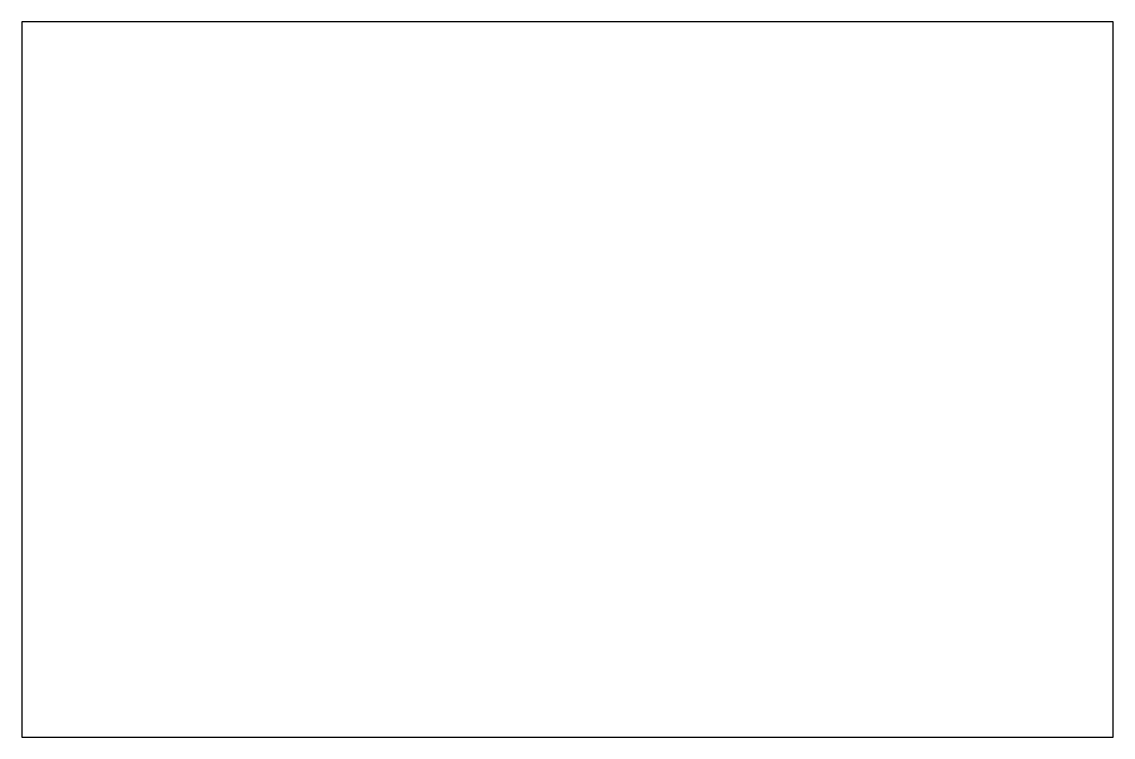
# Model space of a CAD drawing. Header units: millimetres. Extents: x -914 to 0, y -600 to 0.
import ezdxf

# ---------------------------------------------------------------- set-up
doc = ezdxf.new("R2010")
doc.units = ezdxf.units.MM

msp = doc.modelspace()

# ---------------------------------------------------------------- linework, layer by layer
at = {"color": 7, "linetype": 'Continuous', "lineweight": 25}
for p, q in [((0, 0), (-914.4, 0)), ((-914.4, 0), (-914.4, -599.6)), ((0, -599.6), (0, 0)), ((-914.4, -599.6), (0, -599.6))]:
    msp.add_line(p, q, dxfattribs=at)

doc.saveas('drawing.dxf')
